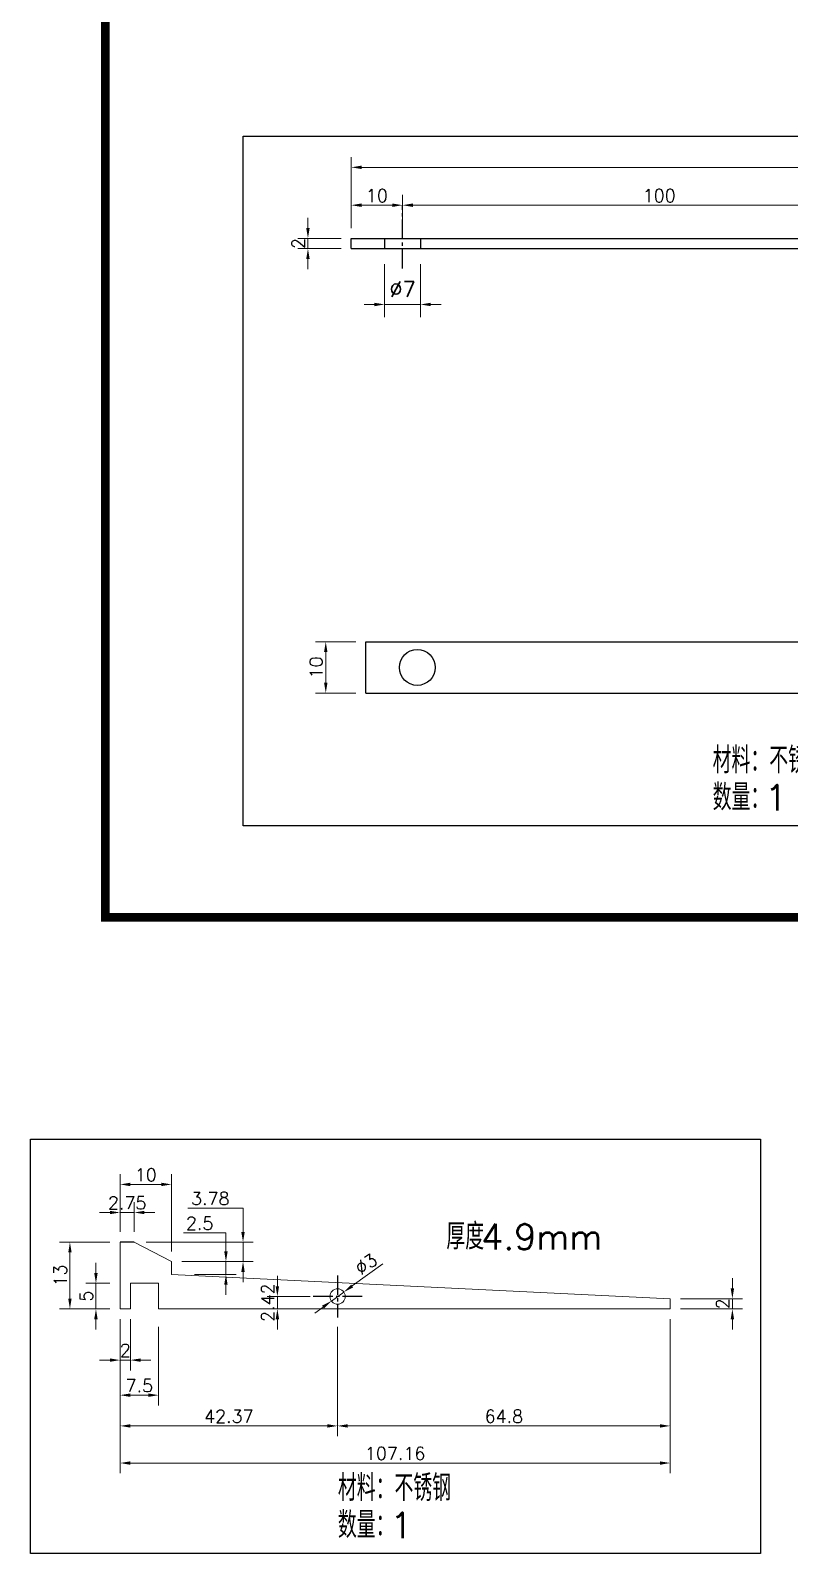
# Model space of a CAD drawing. Header units: millimetres. Extents: x 6728 to 8819, y -1283 to 914.
# Drawn here: x 7315.7 to 7463.6, y -111.1 to 185.6 of the extents above; entities that cross this region are included whole.
import ezdxf

# ---------------------------------------------------------------- set-up
doc = ezdxf.new("R2010")
doc.units = ezdxf.units.MM
doc.header["$LTSCALE"] = 1000
for name, pattern in [('CENTER2', [28.575, 19.05, -3.175, 3.175, -3.175]), ('DASHDOTX3', [508, 254, -127, 0, -127]), ('HIDDEN2', [4.7625, 3.175, -1.5875])]:
    doc.linetypes.add(name, pattern=pattern)
for name, color, linetype in [('PUB_TEXT', 7, 'Continuous'), ('PUB_TITLE', 7, 'Continuous'), ('中线', 1, 'DASHDOTX3'), ('图层2', 7, 'HIDDEN2')]:
    doc.layers.add(name, color=color, linetype=linetype)
doc.styles.get("Standard").update_dxf_attribs({"font": 'txt.shx', "bigfont": 'gbcbig.shx'})
doc.styles.add('样式 1', font='txt.shx', dxfattribs={"height": 5.5, "bigfont": 'gbcbig.shx'})
doc.dimstyles.new('DIMN1', dxfattribs={"dimscale": 0.01, "dimtxt": 300, "dimasz": 200, "dimexe": 250, "dimexo": 300, "dimgap": 150, "dimtad": 1, "dimtoh": 1, "dimdsep": 46, "dimtxsty": 'Standard', "dimcen": 2.5, "dimclrd": 256, "dimclre": 256, "dimazin": 0, "dimtfac": 1, "dimtix": 1, "dimtmove": 1, "dimatfit": 0, "dimfxl": 0, "dimtolj": 1, "dimlwd": 9, "dimlwe": 9, "dimarcsym": 0})
doc.dimstyles.new('ISO-25', dxfattribs={"dimtxt": 2.5, "dimasz": 2, "dimexe": 2, "dimexo": 2, "dimtad": 1, "dimtoh": 1, "dimdsep": 46, "dimtxsty": 'Standard', "dimcen": 2.5, "dimclrd": 256, "dimclre": 256, "dimazin": 0, "dimtfac": 1, "dimtix": 1, "dimtmove": 1, "dimatfit": 0, "dimfxl": 0, "dimtolj": 1, "dimlwd": 9, "dimlwe": 9, "dimarcsym": 0})

# ---------------------------------------------------------------- blocks, each defined once
blk = doc.blocks.new('*D674')
at = {"lineweight": 9}
for p, q in [((7384.68, 140.1), (7384.68, 129.72)), ((7391.68, 140.1), (7391.68, 129.72)), ((7382.68, 132.22), (7380.68, 132.22)), ((7384.68, 132.22), (7391.68, 132.22)), ((7393.68, 132.22), (7395.68, 132.22))]:
    blk.add_line(p, q, dxfattribs=at)
for points in [[(7382.68, 132.55), (7382.68, 131.88), (7384.68, 132.22)], [(7393.68, 132.55), (7393.68, 131.88), (7391.68, 132.22)]]:
    blk.add_solid(points)
at = {"layer": 'Defpoints', "color": 0}
for p in [(7384.68, 143.1), (7391.68, 143.1), (7391.68, 132.22)]:
    blk.add_point(p, dxfattribs=at)
at = {"color": 0, "insert": (7388.18, 135.22), "char_height": 3, "attachment_point": 5}
blk.add_mtext('\\A1;%%c7', dxfattribs=at)
blk = doc.blocks.new('*D412')
at = {"lineweight": 9}
for p, q in [((7379.05, 66.51), (7371.21, 66.51)), ((7373.21, 58.51), (7373.21, 64.51)), ((7379.05, 56.51), (7371.21, 56.51))]:
    blk.add_line(p, q, dxfattribs=at)
for points in [[(7372.88, 64.51), (7373.54, 64.51), (7373.21, 66.51)], [(7372.88, 58.51), (7373.54, 58.51), (7373.21, 56.51)]]:
    blk.add_solid(points)
at = {"layer": 'Defpoints', "color": 0}
for p in [(7373.21, 66.51), (7381.05, 66.51), (7381.05, 56.51)]:
    blk.add_point(p, dxfattribs=at)
at = {"color": 0, "insert": (7371.33, 61.51), "char_height": 2.5, "attachment_point": 5, "rotation": 90}
blk.add_mtext('\\A1;10', dxfattribs=at)
blk = doc.blocks.new('*D283')
at = {"lineweight": 9}
for p, q in [((7378.18, 147.1), (7378.18, 160.93)), ((7564.65, 147.1), (7564.65, 160.93)), ((7380.18, 158.93), (7562.65, 158.93))]:
    blk.add_line(p, q, dxfattribs=at)
for points in [[(7380.18, 159.27), (7380.18, 158.6), (7378.18, 158.93)], [(7562.65, 159.27), (7562.65, 158.6), (7564.65, 158.93)]]:
    blk.add_solid(points)
at = {"layer": 'Defpoints', "color": 0}
for p in [(7564.65, 158.93), (7378.18, 145.1), (7564.65, 145.1)]:
    blk.add_point(p, dxfattribs=at)
at = {"color": 0, "insert": (7471.42, 160.81), "char_height": 2.5, "attachment_point": 5}
blk.add_mtext('\\A1;186.47', dxfattribs=at)
blk = doc.blocks.new('*D282')
at = {"lineweight": 9}
blk.add_line((7506.56, 145.1), (7518.44, 145.1), dxfattribs=at)
blk.add_arc((7504.56, 145.1), 11.87, 295.7259, 350.3359, dxfattribs=at)
for points in [[(7515.93, 143.13), (7516.6, 143.08), (7516.44, 145.1)], [(7509.84, 134.09), (7509.6, 134.71), (7507.85, 133.69)]]:
    blk.add_solid(points)
at = {"layer": 'Defpoints', "color": 0}
for p in [(7378.18, 145.1), (7504.56, 145.1), (7504.56, 145.1), (7512.31, 136.1), (7513.09, 115.48)]:
    blk.add_point(p, dxfattribs=at)
at = {"color": 0, "insert": (7512.55, 139.08), "char_height": 2.5, "attachment_point": 5, "rotation": 53.0309}
blk.add_mtext('\\A1;73.94°', dxfattribs=at)
blk = doc.blocks.new('*D277')
at = {"lineweight": 9}
for p, q in [((7369.74, 147.1), (7369.74, 149.1)), ((7376.18, 145.1), (7367.74, 145.1)), ((7376.18, 143.1), (7367.74, 143.1)), ((7369.74, 145.1), (7369.74, 143.1)), ((7369.74, 141.1), (7369.74, 139.1))]:
    blk.add_line(p, q, dxfattribs=at)
for points in [[(7369.4, 147.1), (7370.07, 147.1), (7369.74, 145.1)], [(7369.4, 141.1), (7370.07, 141.1), (7369.74, 143.1)]]:
    blk.add_solid(points)
at = {"layer": 'Defpoints', "color": 0}
for p in [(7369.74, 143.1), (7378.18, 145.1), (7378.18, 143.1)]:
    blk.add_point(p, dxfattribs=at)
at = {"color": 0, "insert": (7367.86, 144.1), "char_height": 2.5, "attachment_point": 5, "rotation": 90}
blk.add_mtext('\\A1;2', dxfattribs=at)
blk = doc.blocks.new('*D275')
at = {"lineweight": 9}
for p, q in [((7388.18, 147.1), (7388.18, 153.56)), ((7390.18, 151.56), (7486.18, 151.56)), ((7488.18, 147.1), (7488.18, 153.56))]:
    blk.add_line(p, q, dxfattribs=at)
for points in [[(7390.18, 151.89), (7390.18, 151.22), (7388.18, 151.56)], [(7486.18, 151.89), (7486.18, 151.22), (7488.18, 151.56)]]:
    blk.add_solid(points)
at = {"layer": 'Defpoints', "color": 0}
for p in [(7488.18, 151.56), (7388.18, 145.1), (7488.18, 145.1)]:
    blk.add_point(p, dxfattribs=at)
at = {"color": 0, "insert": (7438.18, 153.43), "char_height": 2.5, "attachment_point": 5}
blk.add_mtext('\\A1;100', dxfattribs=at)
blk = doc.blocks.new('*D411')
at = {"lineweight": 9}
for p, q in [((7378.18, 147.1), (7378.18, 153.56)), ((7380.18, 151.56), (7386.18, 151.56)), ((7388.18, 147.39), (7388.18, 153.56))]:
    blk.add_line(p, q, dxfattribs=at)
for points in [[(7380.18, 151.89), (7380.18, 151.22), (7378.18, 151.56)], [(7386.18, 151.89), (7386.18, 151.22), (7388.18, 151.56)]]:
    blk.add_solid(points)
at = {"layer": 'Defpoints', "color": 0}
for p in [(7388.18, 151.56), (7378.18, 145.1), (7388.18, 145.39)]:
    blk.add_point(p, dxfattribs=at)
at = {"color": 0, "insert": (7383.18, 153.43), "char_height": 2.5, "attachment_point": 5}
blk.add_mtext('\\A1;10', dxfattribs=at)
blk = doc.blocks.new('扳机阻铁')
at = {"lineweight": 20}
for p, q in [((-42.37, -2.42), (-42.37, 10.58)), ((-39.62, 10.58), (-32.37, 6.8)), ((-32.37, 4.3), (-32.37, 6.8)), ((-32.37, 4.3), (64.8, -0.42)), ((-40.37, -2.42), (-42.37, -2.42)), ((64.8, -2.42), (-34.87, -2.42)), ((64.8, -0.42), (64.8, -2.42))]:
    blk.add_line(p, q, dxfattribs=at)
blk.add_line((-39.62, 10.58), (-42.37, 10.58))
blk.add_circle((0, 0), 1.5, dxfattribs=at)
at = {"layer": '中线', "linetype": 'CENTER2', "ltscale": 0.0002}
for p, q in [((0, 4.11), (0, -4.11)), ((0, 4.11), (0, -4.11)), ((0, 4.11), (0, -4.11)), ((0, 4.11), (0, -4.11)), ((4.79, 0), (-4.79, 0))]:
    blk.add_line(p, q, dxfattribs=at)
at = {"layer": '图层2', "lineweight": 13, "ltscale": 0.3}
for p, q in [((-34.87, 2.58), (-40.37, 2.58)), ((-40.37, -2.42), (-40.37, 2.58)), ((-34.87, -2.42), (-34.87, 2.58))]:
    blk.add_line(p, q, dxfattribs=at)
blk = doc.blocks.new('*D60')
at = {"lineweight": 9}
for p, q in [((7333.14, -48.47), (7333.14, -37.21)), ((7343.14, -52.25), (7343.14, -37.21)), ((7335.14, -39.21), (7341.14, -39.21))]:
    blk.add_line(p, q, dxfattribs=at)
for points in [[(7335.14, -38.88), (7335.14, -39.55), (7333.14, -39.21)], [(7341.14, -38.88), (7341.14, -39.55), (7343.14, -39.21)]]:
    blk.add_solid(points)
at = {"layer": 'Defpoints', "color": 0}
for p in [(7343.14, -39.21), (7333.14, -50.47), (7343.14, -54.25)]:
    blk.add_point(p, dxfattribs=at)
at = {"color": 0, "insert": (7338.14, -37.34), "char_height": 2.5, "attachment_point": 5}
blk.add_mtext('\\A1;10', dxfattribs=at)
blk = doc.blocks.new('*D26')
at = {"lineweight": 9}
for p, q in [((7384.36, -54.65), (7378.35, -59)), ((7374.3, -61.93), (7376.73, -60.17)), ((7372.68, -63.1), (7371.06, -64.28))]:
    blk.add_line(p, q, dxfattribs=at)
for points in [[(7378.15, -58.73), (7378.54, -59.27), (7376.73, -60.17)], [(7372.48, -62.83), (7372.87, -63.37), (7374.3, -61.93)]]:
    blk.add_solid(points)
at = {"layer": 'Defpoints', "color": 0}
for p in [(7374.3, -61.93), (7376.73, -60.17)]:
    blk.add_point(p, dxfattribs=at)
at = {"color": 0, "insert": (7381.06, -54.72), "char_height": 2.5, "attachment_point": 5, "rotation": 35.8939}
blk.add_mtext('\\A1;∅3', dxfattribs=at)
blk = doc.blocks.new('*D25')
at = {"lineweight": 9}
for p, q in [((7333.14, -48.47), (7333.14, -42.68)), ((7335.89, -48.47), (7335.89, -42.68)), ((7331.14, -44.68), (7329.14, -44.68)), ((7335.89, -44.68), (7333.14, -44.68)), ((7337.89, -44.68), (7339.89, -44.68))]:
    blk.add_line(p, q, dxfattribs=at)
for points in [[(7331.14, -44.35), (7331.14, -45.01), (7333.14, -44.68)], [(7337.89, -44.35), (7337.89, -45.01), (7335.89, -44.68)]]:
    blk.add_solid(points)
at = {"layer": 'Defpoints', "color": 0}
for p in [(7333.14, -44.68), (7333.14, -50.47), (7335.89, -50.47)]:
    blk.add_point(p, dxfattribs=at)
at = {"color": 0, "insert": (7334.52, -42.81), "char_height": 2.5, "attachment_point": 5}
blk.add_mtext('\\A1;2.75', dxfattribs=at)
blk = doc.blocks.new('*D24')
at = {"lineweight": 9}
for p, q in [((7346.34, -43.82), (7357.09, -43.82)), ((7357.09, -43.82), (7357.09, -46.47)), ((7357.09, -48.47), (7357.09, -46.47)), ((7338.19, -50.47), (7359.09, -50.47)), ((7357.09, -54.25), (7357.09, -50.47)), ((7347.14, -54.25), (7359.09, -54.25)), ((7357.09, -56.25), (7357.09, -58.25))]:
    blk.add_line(p, q, dxfattribs=at)
for points in [[(7356.75, -48.47), (7357.42, -48.47), (7357.09, -50.47)], [(7356.75, -56.25), (7357.42, -56.25), (7357.09, -54.25)]]:
    blk.add_solid(points)
at = {"layer": 'Defpoints', "color": 0}
for p in [(7336.19, -50.47), (7357.09, -50.47), (7345.14, -54.25)]:
    blk.add_point(p, dxfattribs=at)
at = {"color": 0, "insert": (7350.71, -41.95), "char_height": 2.5, "attachment_point": 5}
blk.add_mtext('\\A1;3.78', dxfattribs=at)
blk = doc.blocks.new('*D23')
at = {"lineweight": 9}
for p, q in [((7345.51, -48.65), (7353.76, -48.65)), ((7353.76, -48.65), (7353.76, -50.25)), ((7353.76, -52.25), (7353.76, -50.25)), ((7345.14, -54.25), (7355.76, -54.25)), ((7353.76, -56.75), (7353.76, -54.25)), ((7347.61, -56.75), (7355.76, -56.75)), ((7353.76, -58.75), (7353.76, -60.75))]:
    blk.add_line(p, q, dxfattribs=at)
for points in [[(7353.42, -52.25), (7354.09, -52.25), (7353.76, -54.25)], [(7353.42, -58.75), (7354.09, -58.75), (7353.76, -56.75)]]:
    blk.add_solid(points)
at = {"layer": 'Defpoints', "color": 0}
for p in [(7343.14, -54.25), (7353.76, -54.25), (7345.61, -56.75)]:
    blk.add_point(p, dxfattribs=at)
at = {"color": 0, "insert": (7348.63, -46.78), "char_height": 2.5, "attachment_point": 5}
blk.add_mtext('\\A1;2.5', dxfattribs=at)
blk = doc.blocks.new('*D22')
at = {"lineweight": 9}
for p, q in [((7363.78, -59.05), (7363.78, -57.05)), ((7370.2, -61.05), (7361.78, -61.05)), ((7363.78, -63.47), (7363.78, -61.05)), ((7373.51, -63.47), (7361.78, -63.47)), ((7363.78, -65.47), (7363.78, -67.47))]:
    blk.add_line(p, q, dxfattribs=at)
for points in [[(7363.45, -59.05), (7364.11, -59.05), (7363.78, -61.05)], [(7363.45, -65.47), (7364.11, -65.47), (7363.78, -63.47)]]:
    blk.add_solid(points)
at = {"layer": 'Defpoints', "color": 0}
for p in [(7363.78, -61.05), (7372.2, -61.05), (7375.51, -63.47)]:
    blk.add_point(p, dxfattribs=at)
at = {"color": 0, "insert": (7361.91, -62.26), "char_height": 2.5, "attachment_point": 5, "rotation": 90}
blk.add_mtext('\\A1;2.42', dxfattribs=at)
blk = doc.blocks.new('*D21')
at = {"lineweight": 9}
for p, q in [((7331.14, -50.47), (7321.36, -50.47)), ((7323.36, -61.47), (7323.36, -52.47)), ((7331.14, -63.47), (7321.36, -63.47))]:
    blk.add_line(p, q, dxfattribs=at)
for points in [[(7323.03, -52.47), (7323.69, -52.47), (7323.36, -50.47)], [(7323.03, -61.47), (7323.69, -61.47), (7323.36, -63.47)]]:
    blk.add_solid(points)
at = {"layer": 'Defpoints', "color": 0}
for p in [(7323.36, -50.47), (7333.14, -50.47), (7333.14, -63.47)]:
    blk.add_point(p, dxfattribs=at)
at = {"color": 0, "insert": (7321.48, -56.97), "char_height": 2.5, "attachment_point": 5, "rotation": 90}
blk.add_mtext('\\A1;13', dxfattribs=at)
blk = doc.blocks.new('*D20')
at = {"lineweight": 9}
for p, q in [((7328.43, -56.47), (7328.43, -54.47)), ((7331.14, -58.47), (7326.43, -58.47)), ((7328.43, -63.47), (7328.43, -58.47)), ((7331.14, -63.47), (7326.43, -63.47)), ((7328.43, -65.47), (7328.43, -67.47))]:
    blk.add_line(p, q, dxfattribs=at)
for points in [[(7328.09, -56.47), (7328.76, -56.47), (7328.43, -58.47)], [(7328.09, -65.47), (7328.76, -65.47), (7328.43, -63.47)]]:
    blk.add_solid(points)
at = {"layer": 'Defpoints', "color": 0}
for p in [(7328.43, -58.47), (7333.14, -58.47), (7333.14, -63.47)]:
    blk.add_point(p, dxfattribs=at)
at = {"color": 0, "insert": (7326.55, -60.97), "char_height": 2.5, "attachment_point": 5, "rotation": 90}
blk.add_mtext('\\A1;5', dxfattribs=at)
blk = doc.blocks.new('*D19')
at = {"lineweight": 9}
for p, q in [((7333.14, -65.47), (7333.14, -75.44)), ((7335.14, -65.47), (7335.14, -75.44)), ((7331.14, -73.44), (7329.14, -73.44)), ((7335.14, -73.44), (7333.14, -73.44)), ((7337.14, -73.44), (7339.14, -73.44))]:
    blk.add_line(p, q, dxfattribs=at)
for points in [[(7331.14, -73.11), (7331.14, -73.77), (7333.14, -73.44)], [(7337.14, -73.11), (7337.14, -73.77), (7335.14, -73.44)]]:
    blk.add_solid(points)
at = {"layer": 'Defpoints', "color": 0}
for p in [(7333.14, -63.47), (7335.14, -63.47), (7333.14, -73.44)]:
    blk.add_point(p, dxfattribs=at)
at = {"color": 0, "insert": (7334.14, -71.56), "char_height": 2.5, "attachment_point": 5}
blk.add_mtext('\\A1;2', dxfattribs=at)
blk = doc.blocks.new('*D18')
at = {"lineweight": 9}
for p, q in [((7333.14, -67.47), (7333.14, -82.27)), ((7340.64, -66.97), (7340.64, -82.27)), ((7338.64, -80.27), (7335.14, -80.27))]:
    blk.add_line(p, q, dxfattribs=at)
for points in [[(7335.14, -79.93), (7335.14, -80.6), (7333.14, -80.27)], [(7338.64, -79.93), (7338.64, -80.6), (7340.64, -80.27)]]:
    blk.add_solid(points)
at = {"layer": 'Defpoints', "color": 0}
for p in [(7340.64, -64.97), (7333.14, -65.47), (7333.14, -80.27)]:
    blk.add_point(p, dxfattribs=at)
at = {"color": 0, "insert": (7336.89, -78.39), "char_height": 2.5, "attachment_point": 5}
blk.add_mtext('\\A1;7.5', dxfattribs=at)
blk = doc.blocks.new('*D17')
at = {"lineweight": 9}
for p, q in [((7452.44, -59.47), (7452.44, -57.47)), ((7442.31, -61.47), (7454.44, -61.47)), ((7452.44, -63.47), (7452.44, -61.47)), ((7442.31, -63.47), (7454.44, -63.47)), ((7452.44, -65.47), (7452.44, -67.47))]:
    blk.add_line(p, q, dxfattribs=at)
for points in [[(7452.11, -59.47), (7452.78, -59.47), (7452.44, -61.47)], [(7452.11, -65.47), (7452.78, -65.47), (7452.44, -63.47)]]:
    blk.add_solid(points)
at = {"layer": 'Defpoints', "color": 0}
for p in [(7440.31, -61.47), (7452.44, -61.47), (7440.31, -63.47)]:
    blk.add_point(p, dxfattribs=at)
at = {"color": 0, "insert": (7450.57, -62.47), "char_height": 2.5, "attachment_point": 5, "rotation": 90}
blk.add_mtext('\\A1;2', dxfattribs=at)
blk = doc.blocks.new('*D16')
at = {"lineweight": 9}
for p, q in [((7333.14, -68.66), (7333.14, -95.49)), ((7440.31, -68.66), (7440.31, -95.49)), ((7335.14, -93.49), (7438.31, -93.49))]:
    blk.add_line(p, q, dxfattribs=at)
for points in [[(7335.14, -93.16), (7335.14, -93.83), (7333.14, -93.49)], [(7438.31, -93.16), (7438.31, -93.83), (7440.31, -93.49)]]:
    blk.add_solid(points)
at = {"layer": 'Defpoints', "color": 0}
for p in [(7333.14, -66.66), (7440.31, -66.66), (7440.31, -93.49)]:
    blk.add_point(p, dxfattribs=at)
at = {"color": 0, "insert": (7386.73, -91.62), "char_height": 2.5, "attachment_point": 5}
blk.add_mtext('\\A1;107.16', dxfattribs=at)
blk = doc.blocks.new('*D15')
at = {"lineweight": 9}
for p, q in [((7375.51, -66.97), (7375.51, -88.26)), ((7440.31, -65.47), (7440.31, -88.26)), ((7377.51, -86.26), (7438.31, -86.26))]:
    blk.add_line(p, q, dxfattribs=at)
for points in [[(7377.51, -85.92), (7377.51, -86.59), (7375.51, -86.26)], [(7438.31, -85.92), (7438.31, -86.59), (7440.31, -86.26)]]:
    blk.add_solid(points)
at = {"layer": 'Defpoints', "color": 0}
for p in [(7375.51, -64.97), (7440.31, -63.47), (7440.31, -86.26)]:
    blk.add_point(p, dxfattribs=at)
at = {"color": 0, "insert": (7407.91, -84.38), "char_height": 2.5, "attachment_point": 5}
blk.add_mtext('\\A1;64.8', dxfattribs=at)
blk = doc.blocks.new('*D14')
at = {"lineweight": 9}
for p, q in [((7333.14, -65.47), (7333.14, -88.26)), ((7375.51, -66.97), (7375.51, -88.26)), ((7335.14, -86.26), (7373.51, -86.26))]:
    blk.add_line(p, q, dxfattribs=at)
for points in [[(7335.14, -85.92), (7335.14, -86.59), (7333.14, -86.26)], [(7373.51, -85.92), (7373.51, -86.59), (7375.51, -86.26)]]:
    blk.add_solid(points)
at = {"layer": 'Defpoints', "color": 0}
for p in [(7333.14, -63.47), (7375.51, -64.97), (7375.51, -86.26)]:
    blk.add_point(p, dxfattribs=at)
at = {"color": 0, "insert": (7354.33, -84.38), "char_height": 2.5, "attachment_point": 5}
blk.add_mtext('\\A1;42.37', dxfattribs=at)

msp = doc.modelspace()

# ---------------------------------------------------------------- linework, layer by layer
for p, q in [((7378.183, 145.096), (7504.564, 145.096)), ((7378.183, 143.096), (7378.183, 145.096)), ((7378.183, 143.096), (7503.14, 143.096)), ((7381.046, 56.507), (7381.046, 66.507)), ((7381.046, 66.507), (7567.504, 66.507)), ((7381.046, 56.507), (7567.504, 56.507))]:
    msp.add_line(p, q)
at = {"color": 140}
for p, q in [((7384.684, 145.096), (7384.684, 143.096)), ((7391.684, 145.096), (7391.684, 143.096))]:
    msp.add_line(p, q, dxfattribs=at)
for points in [[(7357.107, 164.994), (7581.953, 164.994), (7581.953, 30.633), (7357.107, 30.633)], [(7315.668, -30.389), (7457.888, -30.389), (7457.888, -111.121), (7315.668, -111.121)]]:
    msp.add_lwpolyline(points, close=True)
msp.add_circle((7391.047, 61.507), 3.5)
at = {"layer": 'PUB_TITLE', "const_width": 1.7}
msp.add_lwpolyline([(7330.267, 12.842), (7993.267, 12.842), (7993.267, 500.742), (7330.267, 500.742)], close=True, dxfattribs=at)
at = {"layer": '中线', "linetype": 'CENTER2', "ltscale": 0.0002}
msp.add_line((7388.184, 139.216), (7388.184, 151.555), dxfattribs=at)

# ---------------------------------------------------------------- block references
msp.add_blockref('扳机阻铁', (7375.511, -61.051))

# ---------------------------------------------------------------- texts
at = {"layer": 'PUB_TEXT', "style": '样式 1'}
for s, height, p in [('材料：不锈钢', 5.1064, (7448.596, 40.884)), ('数量：', 5.1064, (7448.596, 33.656)), ('1', 5, (7458.809, 33.656)), ('厚度', 5.1064, (7396.704, -51.901)), ('4.9mm', 5, (7403.513, -51.901)), ('材料：不锈钢', 5.1064, (7375.572, -100.87)), ('数量：', 5.1064, (7375.572, -108.097)), ('1', 5, (7385.785, -108.097))]:
    msp.add_text(s, height=height, dxfattribs=at).set_placement(p)

# ---------------------------------------------------------------- dimensions: what is measured, and where the dimension line sits
for base, p1, p2, picture, middle in [((7564.651, 158.933), (7378.183, 145.096), (7564.651, 145.096), '*D283', (7471.417, 160.808)), ((7388.184, 151.555), (7378.183, 145.096), (7388.184, 145.386), '*D411', (7383.184, 153.43)), ((7488.184, 151.555), (7388.184, 145.096), (7488.184, 145.096), '*D275', (7438.184, 153.43)), ((7343.144, -39.213), (7333.144, -50.474), (7343.144, -54.25), '*D60', (7338.144, -37.338)), ((7333.144, -44.681), (7335.89, -50.474), (7333.144, -50.474), '*D25', (7334.517, -42.806)), ((7333.144, -73.44), (7335.144, -63.469), (7333.144, -63.469), '*D19', (7334.144, -71.565)), ((7375.511, -86.257), (7333.144, -63.469), (7375.511, -64.969), '*D14', (7354.328, -84.382)), ((7333.144, -80.266), (7340.644, -64.969), (7333.144, -65.469), '*D18', (7336.894, -78.391)), ((7440.308, -86.257), (7375.511, -64.969), (7440.308, -63.469), '*D15', (7407.91, -84.382)), ((7440.308, -93.494), (7333.144, -66.664), (7440.308, -66.664), '*D16', (7386.726, -91.619))]:
    dim = msp.add_linear_dim(base=base, p1=p1, p2=p2, dimstyle='ISO-25')
    dim.commit()
    dim.dimension.update_dxf_attribs({"geometry": picture, "text_midpoint": middle})
for base, p1, p2, picture, middle in [((7369.736, 143.096), (7378.183, 145.096), (7378.183, 143.096), '*D277', (7367.861, 144.096)), ((7373.209, 66.507), (7381.046, 56.507), (7381.046, 66.507), '*D412', (7371.334, 61.507)), ((7323.3596, -50.4738), (7333.1441, -63.4695), (7333.1441, -50.4738), '*D21', (7321.4846, -56.9716)), ((7328.427, -58.469), (7333.144, -63.469), (7333.144, -58.469), '*D20', (7326.552, -60.969)), ((7363.78, -61.051), (7375.511, -63.469), (7372.201, -61.051), '*D22', (7361.905, -62.26)), ((7452.442, -61.469), (7440.308, -63.469), (7440.308, -61.469), '*D17', (7450.567, -62.469))]:
    dim = msp.add_linear_dim(base=base, p1=p1, p2=p2, angle=90, dimstyle='ISO-25')
    dim.commit()
    dim.dimension.update_dxf_attribs({"geometry": picture, "text_midpoint": middle})
dim = msp.add_angular_dim_2l(base=(7512.307, 136.097), line1=((7378.183, 145.096), (7504.564, 145.096)), line2=((7504.564, 145.096), (7513.092, 115.478)), dimstyle='ISO-25')
dim.commit()
dim.dimension.update_dxf_attribs({"geometry": '*D282', "text_midpoint": (7512.551, 139.085)})
dim = msp.add_aligned_dim(p1=(7384.684, 143.096), p2=(7391.684, 143.096), distance=-10.879, text='%%c7', dimstyle='DIMN1')
dim.commit()
dim.dimension.update_dxf_attribs({"geometry": '*D674', "text_midpoint": (7388.184, 135.217)})
for base, p1, p2, picture, middle in [((7357.086, -50.474), (7345.144, -54.25), (7336.19, -50.474), '*D24', (7355.599, -43.825)), ((7353.757, -54.25), (7345.607, -56.75), (7343.144, -54.25), '*D23', (7353.047, -48.655))]:
    dim = msp.add_linear_dim(base=base, p1=p1, p2=p2, angle=90, dimstyle='ISO-25')
    dim.commit()
    dim.dimension.update_dxf_attribs({"geometry": picture, "text_midpoint": middle, "dimtype": 128})
dim = msp.add_diameter_dim_2p(p1=(7374.296, -61.931), p2=(7376.727, -60.172), dimstyle='ISO-25')
dim.commit()
dim.dimension.update_dxf_attribs({"geometry": '*D26', "text_midpoint": (7381.062, -54.72)})

doc.saveas('drawing.dxf')
